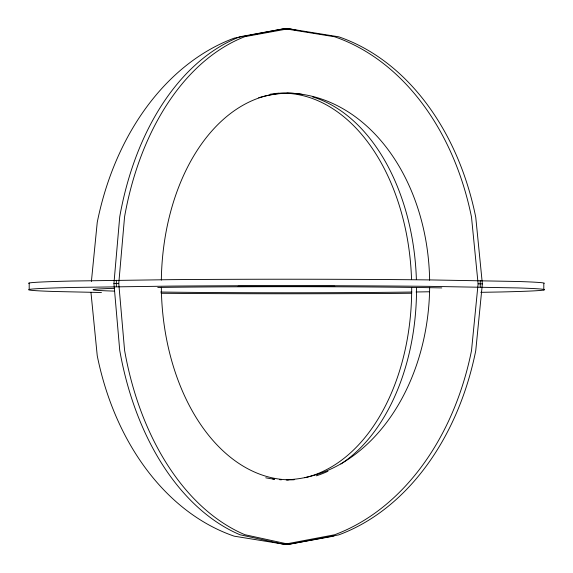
<?xml version="1.0" encoding="UTF-8"?>
<svg xmlns="http://www.w3.org/2000/svg" width="573" height="573" viewBox="0 0 573 573"><rect width="100%" height="100%" fill="white"/><g stroke="black" fill="none" stroke-linecap="round" stroke-linejoin="round"><path stroke-width="0.86" d="M334.532 535.655A257.843 170.131 89.2 0 1 332.963 536.278L288.921 544.278L284.079 544.343L240.037 534.774A257.843 170.131 89.2 0 1 119.728 350.318L113.927 283.492L119.728 216.866A257.843 170.131 89.2 0 1 240.037 36.722L284.079 28.722L288.921 28.657L298.032 30.634M288.921 544.278L244.886 534.709A257.843 170.131 89.2 0 1 124.57 350.253L118.769 283.42L124.57 216.802A257.843 170.131 89.2 0 1 244.886 36.651L288.921 28.657M91.394 281.493L97.245 222.317A257.843 193.71 -89 0 1 234.228 38.126L242.042 36.651M249.849 35.175L284.373 28.65L334.517 36.744A257.843 193.71 -89 0 1 471.507 217.153L478.104 283.793L471.507 350.604A257.843 193.71 -89 0 1 334.517 534.795L284.373 544.271L234.228 536.178A257.843 193.71 -89 0 1 97.245 355.769L90.957 292.352M284.373 28.65L288.627 28.729L338.772 36.822A257.843 193.71 -89 0 1 475.755 217.231L482.359 283.864L475.755 350.683A257.843 193.71 -89 0 1 338.772 534.874L288.627 544.35L284.373 544.271M243.776 36.321L248.116 35.505M284.079 544.343L285.497 544.085M543.806 289.988L543.806 283.542A257.843 4.047 0 0 0 517.67 281.486L429.592 279.911A257.843 4.047 0 0 0 172.287 279.645L72.005 281.028A257.843 4.047 0 0 0 28.722 283.37M480.776 292.33L500.995 291.972A257.843 4.047 0 0 0 517.67 287.925L429.592 286.357A257.843 4.047 0 0 0 172.287 286.092L72.005 287.474A257.843 4.047 0 0 0 55.33 291.514L101.464 292.517M113.927 283.492L118.769 283.42M411.357 293.24L400.713 293.355A257.843 4.047 0 0 1 161.142 293.261M478.104 283.793L482.359 283.864M287.016 544.092L288.627 544.35M480.231 280.605L480.231 287.052M116.348 280.233L116.348 286.679M29.194 283.012L29.194 289.458M274.574 479.186A193.38 145.284 -89 0 1 265.757 477.803M258.659 97.747A193.38 145.284 -89 0 1 281.529 93.506M286.93 93.098A193.38 145.284 -89 0 1 429.635 280.261M429.657 287.302A193.38 145.284 -89 0 1 286.206 479.78M270.212 94.216A193.38 145.284 -89 0 1 279.03 93.306M294.171 479.759A193.38 127.6 89.2 0 1 161.328 287.252M161.335 280.118A193.38 127.6 89.2 0 1 302.179 94.395M312.478 96.851A193.38 127.6 89.2 0 1 416.385 279.459M416.535 287.46A193.38 127.6 89.2 0 1 340.863 464.015M327.957 471.257A193.38 127.6 89.2 0 1 316.353 475.798M281.4 479.802A193.38 127.6 89.2 0 1 279.631 479.694M274.331 479.157A193.38 127.6 89.2 0 1 272.576 478.899M275.327 93.471A193.38 127.6 89.2 0 1 411.543 279.531M411.686 287.524A193.38 127.6 89.2 0 1 304.743 477.71M288.448 479.859A193.38 127.6 89.2 0 1 286.693 479.902M429.542 291.764A193.38 3.037 0 0 1 416.07 291.979M411.837 292.037A193.38 3.037 0 0 1 160.583 292.029M114.206 291.105A193.38 3.037 0 0 1 114.02 288.348M157.761 287.453A193.38 3.037 0 0 1 441.804 287.911M334.775 286.221A193.38 3.037 0 0 1 238.132 286.221"/></g></svg>
